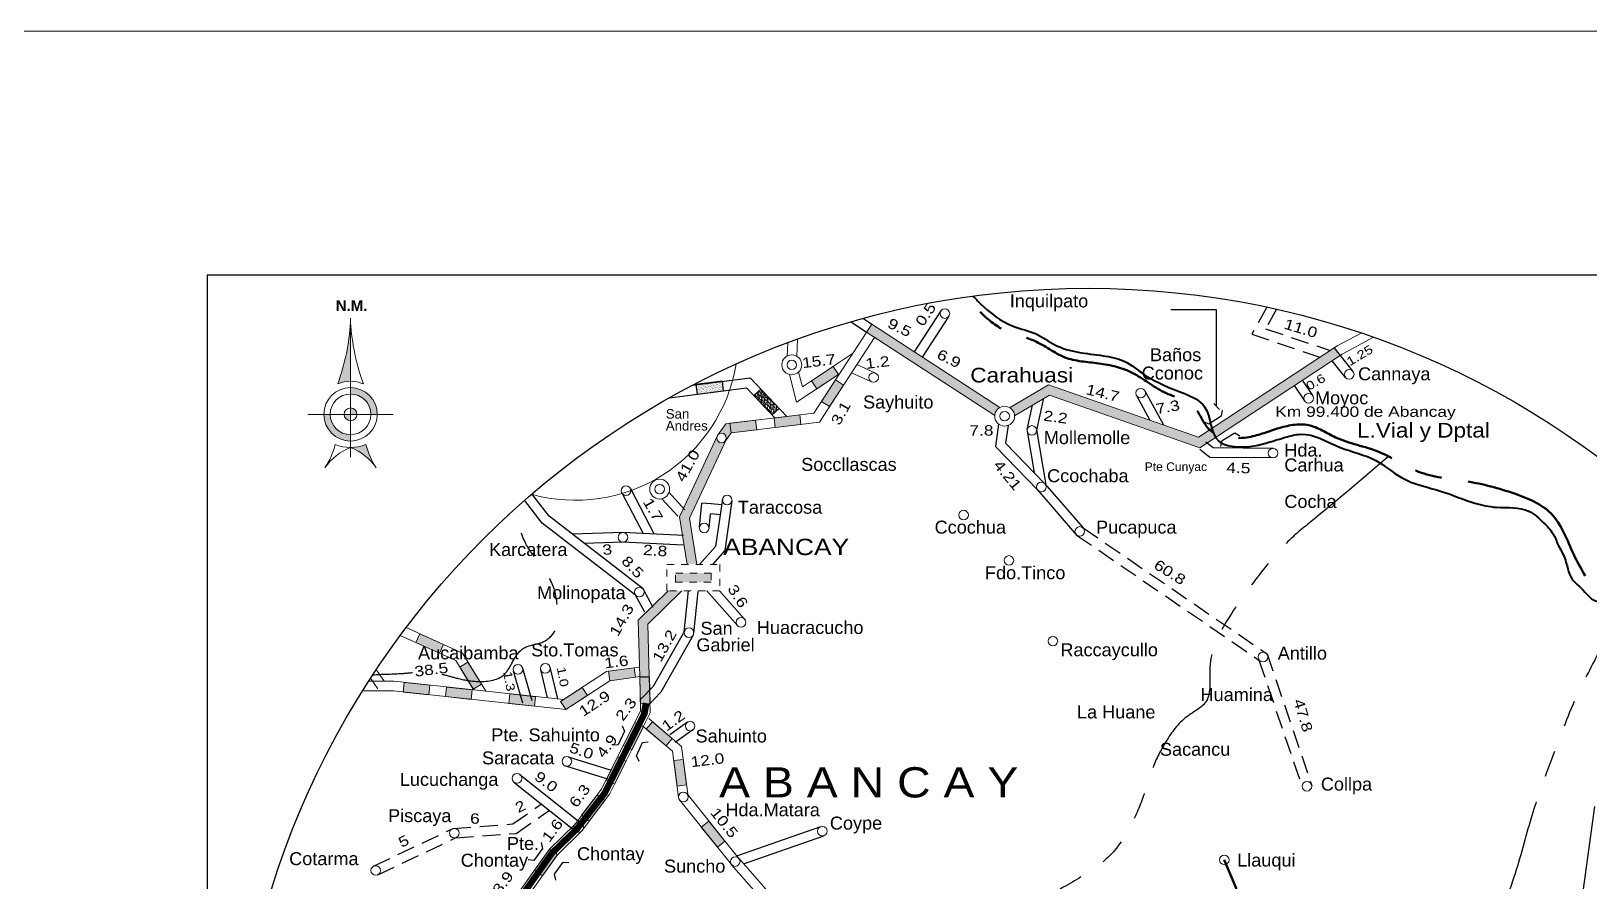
# Model space of a CAD drawing. Header units: metres. Extents: x 772934 to 773467, y 8442002 to 8442594.
# Drawn here: x 773329.68 to 773351.39, y 8442411.75 to 8442423.6 of the extents above; entities that cross this region are included whole.
import ezdxf
from ezdxf.enums import TextEntityAlignment as Align

# ---------------------------------------------------------------- set-up
doc = ezdxf.new("R2010")
doc.units = ezdxf.units.M
for name, pattern in [('$AUDIT_BAD_LTYPE1', [0]), ('$RECOVER_090125203647-5', [0]), ('CENTER2', [1.125, 0.75, -0.125, 0.125, -0.125]), ('DASHED2', [0.375, 0.25, -0.125]), ('PHANTOM', [2.5, 1.25, -0.25, 0.25, -0.25, 0.25, -0.25])]:
    doc.linetypes.add(name, pattern=pattern)
doc.layers.add('C- Distrito', color=7, linetype='Continuous', lineweight=20, true_color=0xc7c700)
for name, color, linetype, lineweight in [('C-Afirmada', 1, 'Continuous', 20), ('C-Asfaltada', 252, 'Continuous', 15), ('C-Proyecto', 30, 'DASHED2', 25), ('CALLE', 7, '$RECOVER_090125203647-5', 15), ('ciudades', 1, 'Continuous', 20), ('Distrito', 3, 'Continuous', 25), ('flechas', 10, 'Continuous', 18), ('kilometraje', 7, 'Continuous', 18), ('limite', 16, 'Continuous', 50), ('limite prov', 107, 'PHANTOM', 30), ('N-Ciudades', 10, 'Continuous', 18), ('PLUMA 01', 7, 'Continuous', 15), ('Red vías Vecinales', 106, 'Continuous', 40), ('RIOS', 160, 'Continuous', 40), ('Sin Afirmar', 236, 'Continuous', 25), ('trocha', 5, 'Continuous', 25), ('txt - Puentes', 3, 'Continuous', 15), ('txt-Capital', 150, 'Continuous', 18)]:
    doc.layers.add(name, color=color, linetype=linetype, lineweight=lineweight)
doc.styles.add('Arial Negrita', font='')
doc.styles.add('kilometros', font='arial.ttf', dxfattribs={"height": 1.5})
doc.styles.get("Standard").update_dxf_attribs({"font": 'simplex.shx'})
doc.styles.get('Arial Negrita').set_extended_font_data('Arial', bold=True)
doc.dimstyles.new('ISO-25', dxfattribs={"dimscale": 0, "dimtxt": 0.18, "dimasz": 0.08, "dimexe": 0.09, "dimexo": 0.5, "dimgap": 0.35, "dimtad": 0, "dimtih": 1, "dimtoh": 1, "dimzin": 3, "dimtxsty": 'Standard', "dimblk": 'OBLIQUE', "dimcen": -3, "dimclrd": 256, "dimclre": 256, "dimadec": 0, "dimazin": 0, "dimtfac": 1, "dimtmove": 2, "dimatfit": 2, "dimldrblk": 'OBLIQUE', "dimfxl": 1, "dimfxlon": 1, "dimtolj": 2, "dimarcsym": 0})

# ---------------------------------------------------------------- blocks, each defined once
blk = doc.blocks.new('ciudad')
at = {"layer": 'ciudades', "ltscale": 0.3}
blk.add_circle((0, 0), 0.557, dxfattribs=at)
blk = doc.blocks.new('C- deparatamental')
at = {"layer": 'C- Distrito', "linetype": 'CENTER2', "ltscale": 0.3}
blk.add_hatch(color=256, dxfattribs=at).paths.add_polyline_path([(2.2, 0.62), (-1.91, 0.62), (-1.91, -0.45), (2.2, -0.45)])
for points in [[(-2.91, 1.62), (3.2, 1.62), (3.2, -1.45), (-2.91, -1.45)], [(-1.91, 0.62), (2.2, 0.62), (2.2, -0.45), (-1.91, -0.45)]]:
    blk.add_lwpolyline(points, close=True, dxfattribs=at)
blk = doc.blocks.new('distrito')
at = {"layer": 'C- Distrito', "color": 91, "ltscale": 0.3}
for radius in [1.15, 0.549]:
    blk.add_circle((0, 0.01), radius, dxfattribs=at)
blk = doc.blocks.new('AFIRMADA')
at = {"layer": 'C-Afirmada'}
blk.add_hatch(color=256, dxfattribs=at).paths.add_polyline_path([(0, 1.11), (0, 0), (2.99, 0), (2.99, 1.11)])
blk.add_lwpolyline([(0, 1.11), (2.99, 1.11), (2.99, 0), (0, 0)], close=True, dxfattribs=at)
blk = doc.blocks.new('Sin Afirmar')
at = {"layer": 'Sin Afirmar'}
h = blk.add_hatch(dxfattribs=at)
h.set_pattern_fill('AR-SAND', color=256, scale=0.005, style=0)
h.set_pattern_definition([(37.5, (-254.103, -239.40114), (-0.00800016, 0.24470662), [0, -0.19304, 0, -0.2159, 0, -0.206375]), (7.5, (-254.103, -239.40114), (0.22476164, 0.35841255), [0, -0.10414, 0, -0.17399, 0, -0.066675]), (327.5, (-254.2592, -239.40114), (0.39549619, 0.00071859), [0, -0.0635, 0, -0.2286, 0, -0.29845]), (317.5, (-254.2592, -239.40114), (0.38177823, 0.11146466), [0, -0.03175, 0, -0.14986, 0, -0.17145])])
h.paths.add_polyline_path([(3.09, 1.11), (0, 1.11), (0, 0), (3.09, 0)])
blk.add_lwpolyline([(0, 0), (3.09, 0), (3.09, 1.11), (0, 1.11)], close=True, dxfattribs=at)
blk = doc.blocks.new('pte')
at = {"layer": 'trocha', "ltscale": 1.5}
blk.add_lwpolyline([(2.19, 0.54), (1.73, 0), (0, 0), (-0.32, 0.57)], dxfattribs=at)
blk = doc.blocks.new('_Oblique')
at = {"color": 0, "linetype": 'ByBlock', "lineweight": -2}
blk.add_line((-0.5, -0.5), (0.5, 0.5), dxfattribs=at)
blk = doc.blocks.new('N.M.5')
at = {"linetype": '$AUDIT_BAD_LTYPE1'}
for points in [[(0, 31.5, -0.071703), (-3, 17.15, -0.099699), (0, 17.75)], [(6, -2.5, -0.090274), (3.6, 2.98, -0.099699), (0, 2.25, -0.14892)]]:
    blk.add_hatch(color=256, dxfattribs=at).paths.add_polyline_path(points)
h = blk.add_hatch(color=256, dxfattribs=at)
h.paths.add_polyline_path([(4.75, 10), (6.25, 10, 0.414214), (0, 16.25), (0, 14.75, -0.414214)])
h.paths.add_polyline_path([(-4.75, 10), (-6.25, 10, 0.414214), (0, 3.75), (0, 5.25, -0.414214)])
h.paths.add_polyline_path([(0, 8.5), (0, 10), (-1.5, 10, 0.414214)], flags=17)
h.paths.add_polyline_path([(0, 10), (1.5, 10, 0.414214), (0, 11.5)], flags=17)
for p, q in [((0, 32.5), (0, 0)), ((-10, 10), (10, 10))]:
    blk.add_line(p, q, dxfattribs=at)
for radius in [6.25, 4.75, 1.5]:
    blk.add_circle((0, 10), radius, dxfattribs=at)
for centre, radius, start, end in [((-51.29, 34.73), 51.39, 339.9927, 356.3977), ((51.29, 34.73), 51.39, 183.6023, 200.0073), ((0, 10), 7.75, 67.226, 112.774), ((-19.84, 6.83), 16.69, 326.0129, 346.6463), ((4.8, -9.97), 13.13, 111.427, 145.3079), ((0, 11.55), 9.3, 247.226, 292.774), ((-4.8, -9.97), 13.13, 34.6921, 68.573), ((19.84, 6.83), 16.69, 193.3537, 213.9871)]:
    blk.add_arc(centre, radius, start, end, dxfattribs=at)
at = {"linetype": '$AUDIT_BAD_LTYPE1', "style": 'Arial Negrita'}
blk.add_text('N.M.', height=2.5, dxfattribs=at).set_placement((0.24, 35.4), align=Align.MIDDLE)

msp = doc.modelspace()

# ---------------------------------------------------------------- hatches: boundary and pattern name
at = {"layer": 'C-Asfaltada'}
for points in [[(773341.388, 8442419.521), (773341.315, 8442419.409), (773343.102, 8442418.249, -0.259054), (773343.175, 8442418.361)], [(773339.353, 8442417.903), (773339.428, 8442418.008), (773339.412, 8442418.141), (773339.354, 8442418.134), (773339.241, 8442417.976, -0.729217), (773339.362, 8442417.937, -1), (773339.228, 8442417.937, -0.109338), (773339.235, 8442417.965), (773338.71, 8442416.838), (773338.816, 8442416.174), (773338.951, 8442416.174), (773338.849, 8442416.819)], [(773338.744, 8442415.806), (773338.553, 8442415.806), (773338.133, 8442415.396), (773338.155, 8442414.61), (773338.289, 8442414.614), (773338.269, 8442415.341)]]:
    msp.add_hatch(color=256, dxfattribs=at).paths.add_polyline_path(points)
h = msp.add_hatch(color=256, dxfattribs=at)
edge = h.paths.add_edge_path()
edge.add_line((773347.918, 8442419.087), (773347.834, 8442419.193))
edge.add_line((773347.834, 8442419.193), (773346.096, 8442418.05))
edge.add_spline(control_points=[(773346.096, 8442418.05), (773346.132, 8442418.017), (773346.176, 8442417.992), (773346.224, 8442417.973)], knot_values=[637.028652, 637.028652, 637.028652, 637.028652, 638.288675, 638.288675, 638.288675, 638.288675], degree=3, periodic=0)
edge.add_line((773346.224, 8442417.973), (773347.918, 8442419.087))
h = msp.add_hatch(color=256, dxfattribs=at)
edge = h.paths.add_edge_path()
edge.add_line((773343.85, 8442418.679), (773343.309, 8442418.358))
edge.add_arc((773343.24, 8442418.239), 0.138, 1.6784, 59.7721, ccw=False)
edge.add_line((773343.378, 8442418.243), (773343.864, 8442418.532))
edge.add_line((773343.864, 8442418.532), (773345.961, 8442417.801))
edge.add_line((773345.961, 8442417.801), (773346.224, 8442417.973))
edge.add_spline(control_points=[(773346.224, 8442417.973), (773346.176, 8442417.992), (773346.132, 8442418.017), (773346.096, 8442418.05)], knot_values=[637.028652, 637.028652, 637.028652, 637.028652, 638.288675, 638.288675, 638.288675, 638.288675], degree=3, periodic=0)
edge.add_line((773346.096, 8442418.05), (773345.942, 8442417.949))
edge.add_line((773345.942, 8442417.949), (773343.85, 8442418.679))

# ---------------------------------------------------------------- linework, layer by layer
msp.add_circle((773344.403, 8442408.107), 11.915)
at = {"layer": 'C-Afirmada'}
for p, q in [((773340.58, 8442418.281), (773341.389, 8442419.523)), ((773340.211, 8442419.078), (773340.218, 8442419.263)), ((773340.345, 8442419.073), (773340.354, 8442419.313)), ((773340.658, 8442418.155), (773341.427, 8442419.336)), ((773340.424, 8442418.649), (773341.122, 8442419.114)), ((773341.442, 8442418.84), (773341.182, 8442418.96)), ((773340.24, 8442418.821), (773340.342, 8442418.434)), ((773340.342, 8442418.434), (773340.938, 8442418.83)), ((773340.369, 8442418.855), (773340.424, 8442418.649)), ((773341.386, 8442418.718), (773341.108, 8442418.846)), ((773339.354, 8442418.134), (773340.58, 8442418.281)), ((773339.428, 8442418.008), (773340.658, 8442418.155)), ((773334.9, 8442415.295), (773335.684, 8442414.939)), ((773334.818, 8442415.185), (773335.591, 8442414.834)), ((773335.591, 8442414.834), (773335.843, 8442414.426)), ((773335.684, 8442414.939), (773336.011, 8442414.407)), ((773334.485, 8442414.71), (773334.596, 8442414.546)), ((773337.691, 8442414.684), (773337.092, 8442414.291)), ((773338.145, 8442414.744), (773337.691, 8442414.684)), ((773338.162, 8442414.611), (773337.739, 8442414.555)), ((773338.168, 8442414.136), (773338.155, 8442414.61)), ((773338.303, 8442414.106), (773338.289, 8442414.614)), ((773334.723, 8442414.412), (773334.292, 8442414.412)), ((773334.73, 8442414.546), (773334.377, 8442414.546)), ((773334.405, 8442414.589), (773334.505, 8442414.441)), ((773337.126, 8442414.152), (773334.723, 8442414.412)), ((773337.092, 8442414.291), (773334.73, 8442414.546)), ((773337.739, 8442414.555), (773337.126, 8442414.152)), ((773337.621, 8442413.043), (773338.168, 8442414.136)), ((773337.735, 8442412.972), (773338.303, 8442414.106)), ((773338.738, 8442413.639), (773338.281, 8442414.026)), ((773338.612, 8442413.571), (773338.195, 8442413.924)), ((773338.697, 8442412.926), (773338.612, 8442413.571)), ((773338.829, 8442412.943), (773338.738, 8442413.639)), ((773337.254, 8442412.557), (773337.621, 8442413.043)), ((773337.354, 8442412.468), (773337.735, 8442412.972)), ((773339.433, 8442411.993), (773338.711, 8442412.893)), ((773339.538, 8442412.077), (773338.815, 8442412.977)), ((773336.899, 8442412.208), (773337.254, 8442412.557)), ((773337.002, 8442412.121), (773337.354, 8442412.468)), ((773335.016, 8442409.567), (773336.899, 8442412.208)), ((773335.158, 8442409.535), (773337.002, 8442412.121)), ((773340.608, 8442410.656), (773339.435, 8442411.991)), ((773340.709, 8442410.744), (773339.536, 8442412.08))]:
    msp.add_line(p, q, dxfattribs=at)
at = {"layer": 'C-Asfaltada'}
for p, q in [((773341.315, 8442419.409), (773343.102, 8442418.249)), ((773341.388, 8442419.521), (773343.175, 8442418.361)), ((773347.873, 8442419.218), (773348.207, 8442419.398)), ((773345.942, 8442417.949), (773347.873, 8442419.218)), ((773347.942, 8442419.103), (773348.379, 8442419.339)), ((773345.961, 8442417.801), (773347.942, 8442419.103)), ((773343.309, 8442418.358), (773343.85, 8442418.679)), ((773343.378, 8442418.243), (773343.864, 8442418.532)), ((773343.85, 8442418.679), (773345.942, 8442417.949)), ((773343.864, 8442418.532), (773345.961, 8442417.801)), ((773339.237, 8442417.971), (773339.354, 8442418.134)), ((773338.71, 8442416.838), (773339.237, 8442417.971)), ((773338.849, 8442416.819), (773339.353, 8442417.903)), ((773339.353, 8442417.903), (773339.428, 8442418.008)), ((773338.816, 8442416.174), (773338.71, 8442416.838)), ((773338.951, 8442416.174), (773338.849, 8442416.819)), ((773338.133, 8442415.396), (773338.553, 8442415.806)), ((773338.269, 8442415.341), (773338.744, 8442415.806)), ((773338.155, 8442414.61), (773338.133, 8442415.396)), ((773338.289, 8442414.614), (773338.269, 8442415.341)), ((773338.155, 8442414.61), (773338.289, 8442414.614))]:
    msp.add_line(p, q, dxfattribs=at)
at = {"layer": 'C-Asfaltada', "linetype": 'Continuous'}
msp.add_lwpolyline([(773338.244, 8442414.243, 0.0962, 0.0962, 0), (773338.217, 8442414.087, 0.0893, 0.0893, 0), (773337.668, 8442412.989, 0.0893, 0.0893, 0), (773337.282, 8442412.491, 0.0893, 0.0893, 0), (773336.933, 8442412.153, 0.0893, 0.0893, 0), (773335.111, 8442409.581, 0.0893, 0.0893, 0), (773335.198, 8442408.938, 0.0893, 0.0893, 0), (773332.494, 8442407.712, 0.0893, 0.0893, 0)], format="xyseb", dxfattribs=at)
at = {"layer": 'C-Proyecto'}
for p, q in [((773346.891, 8442419.76), (773346.682, 8442419.381)), ((773347.027, 8442419.73), (773346.877, 8442419.457)), ((773346.682, 8442419.381), (773347.636, 8442419.062)), ((773346.877, 8442419.457), (773347.778, 8442419.156)), ((773344.242, 8442416.584), (773346.783, 8442414.842)), ((773344.332, 8442416.685), (773346.896, 8442414.928)), ((773346.783, 8442414.842), (773347.385, 8442413.073)), ((773346.896, 8442414.928), (773347.519, 8442413.095)), ((773336.386, 8442412.559), (773336.787, 8442412.837)), ((773336.432, 8442412.428), (773336.897, 8442412.75)), ((773334.448, 8442411.971), (773335.555, 8442412.496)), ((773335.555, 8442412.496), (773336.386, 8442412.559)), ((773335.59, 8442412.365), (773336.432, 8442412.428)), ((773334.506, 8442411.85), (773335.59, 8442412.365))]:
    msp.add_line(p, q, dxfattribs=at)
at = {"layer": 'Distrito', "color": 0, "lineweight": 50}
msp.add_lwpolyline([(773346.278, 8442411.27), (773346.466, 8442411.458), (773346.466, 8442411.665), (773346.3, 8442412.058)], dxfattribs=at)
at = {"layer": 'Distrito', "color": 0, "lineweight": 5}
msp.add_arc((773337.262, 8442419.335), 2.267, 254.2744, 350.6314, dxfattribs=at)
at = {"layer": 'limite', "linetype": 'CENTER2', "ltscale": 3}
msp.add_open_spline([(773354.064, 8442415.081), (773353.98, 8442415.066), (773353.739, 8442414.969), (773353.437, 8442414.852), (773353.108, 8442414.587), (773352.695, 8442414.799), (773352.245, 8442414.974), (773351.771, 8442415.306), (773351.458, 8442415.802), (773351.146, 8442416.306), (773350.936, 8442416.927), (773350.307, 8442417.19), (773349.701, 8442417.348), (773349.021, 8442417.396), (773348.479, 8442417.789), (773347.907, 8442417.875), (773347.48, 8442418.176), (773347.025, 8442418.076), (773346.605, 8442417.9), (773346.066, 8442417.949), (773345.914, 8442418.44), (773345.428, 8442418.54), (773345.051, 8442418.875), (773344.558, 8442418.99), (773344.06, 8442419.009), (773343.692, 8442419.318), (773343.243, 8442419.393), (773342.94, 8442419.641), (773342.769, 8442419.827), (773342.697, 8442419.899)], degree=3, knots=[560.412071, 560.412071, 560.412071, 560.412071, 562.551684, 566.340508, 568.956194, 572.063663, 576.620002, 581.519815, 585.996034, 591.096806, 596.510596, 601.338688, 607.061573, 612.401256, 617.902654, 623.180224, 626.609931, 630.262511, 633.932997, 638.483, 641.25078, 645.355073, 649.608827, 653.694868, 657.690427, 661.705801, 665.117811, 668.727642, 671.261932, 671.261932, 671.261932, 671.261932], dxfattribs=at)
at = {"layer": 'limite prov', "linetype": 'PHANTOM', "ltscale": 1.5}
msp.add_spline([(773348.59, 8442417.68), (773347.558, 8442416.811), (773347.187, 8442416.493), (773346.736, 8442415.963), (773346.304, 8442415.333), (773346.099, 8442414.743), (773346.046, 8442414.265), (773345.78, 8442414.053), (773345.488, 8442413.708), (773345.303, 8442413.337), (773345.17, 8442412.939), (773344.984, 8442412.515), (773344.715, 8442412.127), (773344.37, 8442411.862), (773343.866, 8442411.57), (773343.415, 8442411.278), (773343.017, 8442410.668), (773342.91, 8442410.297), (773342.872, 8442409.331), (773342.814, 8442408.985), (773342.699, 8442408.711), (773342.627, 8442408.292), (773342.641, 8442408.018), (773342.757, 8442407.687), (773342.771, 8442407.384), (773342.367, 8442406.966), (773341.372, 8442406.678), (773340.463, 8442406.533), (773339.698, 8442406.432), (773339.294, 8442406.202), (773339.005, 8442405.654), (773338.829, 8442405.039), (773338.756, 8442404.665), (773338.612, 8442403.598), (773338.555, 8442403.079), (773338.526, 8442402.689), (773338.425, 8442402.127), (773338.468, 8442401.305), (773338.785, 8442400.662), (773339.189, 8442400.316), (773339.781, 8442400.071), (773340.531, 8442399.941), (773341.44, 8442399.912), (773342.204, 8442399.884), (773342.926, 8442399.84), (773343.416, 8442399.884), (773344.123, 8442400.013), (773344.651, 8442400.056), (773345.314, 8442400.085), (773346.036, 8442400.258), (773347.046, 8442400.532), (773347.551, 8442400.648)], degree=3, dxfattribs=at)
at = {"layer": 'limite prov', "ltscale": 1.5}
for points, knots in [([(773335.399, 8442414.646), (773335.465, 8442414.63), (773335.623, 8442414.581), (773335.905, 8442414.527), (773336.258, 8442414.562), (773336.386, 8442414.832), (773336.528, 8442415.05), (773336.799, 8442415.057), (773336.997, 8442415.229), (773337.016, 8442415.514), (773336.992, 8442415.849), (773336.777, 8442416.179), (773336.516, 8442416.492), (773336.468, 8442416.773), (773336.426, 8442416.936), (773336.421, 8442416.954)], [215.6569, 215.6569, 215.6569, 215.6569, 217.362246, 219.71457, 223.028692, 224.887036, 226.899915, 229.060698, 231.158582, 232.725872, 235.969714, 239.373831, 242.340271, 245.968291, 246.404525, 246.404525, 246.404525, 246.404525]), ([(773351.041, 8442398.213), (773350.842, 8442398.388), (773350.477, 8442398.719), (773349.932, 8442399.338), (773349.222, 8442399.893), (773348.649, 8442400.518), (773348.065, 8442400.833), (773348.002, 8442401.229), (773347.743, 8442401.388), (773347.649, 8442401.879), (773347.782, 8442402.461), (773347.99, 8442403.209), (773348.33, 8442403.842), (773348.72, 8442404.444), (773349.111, 8442404.827), (773349.352, 8442405.39), (773348.959, 8442405.738), (773348.867, 8442406.423), (773348.843, 8442407.275), (773349.19, 8442408.236), (773349.525, 8442409.041), (773349.788, 8442409.731), (773350.078, 8442410.261), (773349.983, 8442410.977), (773350.338, 8442411.701), (773350.564, 8442412.661), (773350.896, 8442413.545), (773351.204, 8442414.375), (773351.538, 8442414.959), (773351.669, 8442415.3), (773351.716, 8442415.425)], [28.632831, 28.632831, 28.632831, 28.632831, 35.227872, 40.923444, 49.176637, 57.429829, 62.673881, 63.92666, 67.005583, 69.396777, 75.805656, 81.778366, 88.699108, 93.656151, 99.497791, 102.673779, 107.290538, 110.507599, 119.718175, 128.253304, 135.693643, 141.475308, 146.832964, 150.148605, 158.954192, 166.153184, 174.833786, 182.439999, 188.207164, 191.547127, 191.547127, 191.547127, 191.547127]), ([(773334.436, 8442414.636), (773334.561, 8442414.648), (773334.75, 8442414.645), (773334.933, 8442414.663), (773334.988, 8442414.668)], [207.681108, 207.681108, 207.681108, 207.681108, 210.839009, 212.20116, 212.20116, 212.20116, 212.20116])]:
    msp.add_open_spline(points, degree=3, knots=knots, dxfattribs=at)
at = {"layer": 'PLUMA 01'}
msp.add_lwpolyline([(773264.002, 8442364.204), (773364.087, 8442364.204), (773364.087, 8442423.604), (773264.002, 8442423.604)], close=True, dxfattribs=at)
at = {"layer": 'Red vías Vecinales', "color": 7, "lineweight": 30}
msp.add_lwpolyline([(773332.13, 8442394.122), (773357.025, 8442394.122), (773357.025, 8442420.206), (773332.13, 8442420.206), (773332.13, 8442394.122)], dxfattribs=at)
at = {"layer": 'RIOS'}
msp.add_open_spline([(773342.798, 8442419.914), (773342.833, 8442419.878), (773342.996, 8442419.71), (773343.278, 8442419.486), (773343.678, 8442419.416), (773344.038, 8442419.135), (773344.484, 8442419.11), (773344.931, 8442419.027), (773345.256, 8442418.738), (773345.652, 8442418.599), (773346.135, 8442418.385), (773346.09, 8442417.892), (773346.461, 8442417.801), (773346.7, 8442417.815), (773346.937, 8442417.88), (773347.147, 8442417.946), (773347.487, 8442418.039), (773347.893, 8442417.774), (773348.401, 8442417.679), (773348.796, 8442417.316), (773349.304, 8442417.22), (773349.73, 8442417.036), (773350.136, 8442416.946), (773350.506, 8442416.992), (773350.736, 8442416.77), (773350.887, 8442416.619), (773350.95, 8442416.435), (773351.075, 8442416.241), (773351.094, 8442415.985), (773351.304, 8442415.832), (773351.453, 8442415.609), (773351.769, 8442415.69), (773351.972, 8442415.426), (773352.28, 8442415.287), (773352.511, 8442415.02), (773352.869, 8442414.848), (773353.266, 8442414.966), (773353.631, 8442415.066), (773353.854, 8442415.181), (773353.961, 8442415.198), (773353.976, 8442415.2)], degree=3, knots=[76.700632, 76.700632, 76.700632, 76.700632, 77.948414, 82.524392, 85.359963, 87.851156, 93.593863, 96.095016, 99.004383, 104.058287, 106.843446, 111.148902, 113.048936, 115.382187, 117.230801, 119.103157, 120.932116, 125.752585, 130.14995, 133.705842, 138.640039, 142.723633, 145.249872, 149.042752, 151.213015, 152.86593, 154.349542, 155.952881, 158.617611, 160.138958, 162.298005, 164.644983, 166.815246, 169.849031, 173.028788, 175.477812, 179.282318, 182.770197, 185.068551, 185.444106, 185.444106, 185.444106, 185.444106], dxfattribs=at)
at = {"layer": 'Sin Afirmar'}
for p, q in [((773338.896, 8442418.674), (773339.692, 8442418.774)), ((773339.692, 8442418.774), (773340.205, 8442418.236)), ((773338.571, 8442418.497), (773339.642, 8442418.633)), ((773339.642, 8442418.633), (773340.039, 8442418.216))]:
    msp.add_line(p, q, dxfattribs=at)
at = {"layer": 'trocha'}
for p, q in [((773341.271, 8442419.603), (773341.389, 8442419.523)), ((773342.351, 8442419.706), (773341.981, 8442419.136)), ((773342.463, 8442419.633), (773342.093, 8442419.063)), ((773341.102, 8442419.556), (773341.316, 8442419.411)), ((773348.094, 8442418.863), (773347.831, 8442419.197)), ((773347.989, 8442418.78), (773347.805, 8442419.013)), ((773347.533, 8442418.527), (773347.392, 8442418.741)), ((773345.077, 8442418.529), (773345.264, 8442418.186)), ((773345.194, 8442418.593), (773345.452, 8442418.12)), ((773347.421, 8442418.453), (773347.28, 8442418.668)), ((773343.555, 8442418.055), (773343.627, 8442418.392)), ((773343.686, 8442418.027), (773343.786, 8442418.493)), ((773343.156, 8442418.13), (773343.111, 8442417.818)), ((773343.289, 8442418.11), (773343.253, 8442417.864)), ((773343.253, 8442417.864), (773343.801, 8442417.298)), ((773343.554, 8442418.03), (773343.65, 8442417.454)), ((773343.686, 8442418.052), (773343.815, 8442417.282)), ((773346.144, 8442417.798), (773346.042, 8442417.879)), ((773343.111, 8442417.818), (773343.702, 8442417.207)), ((773346.097, 8442417.665), (773345.959, 8442417.774)), ((773346.978, 8442417.658), (773346.097, 8442417.665)), ((773346.98, 8442417.792), (773346.144, 8442417.798)), ((773338.025, 8442417.233), (773338.357, 8442416.598)), ((773343.702, 8442417.207), (773344.242, 8442416.584)), ((773343.801, 8442417.298), (773344.332, 8442416.685)), ((773336.797, 8442416.749), (773336.552, 8442417.07)), ((773336.893, 8442416.845), (773336.654, 8442417.158)), ((773337.906, 8442417.171), (773338.202, 8442416.606)), ((773338.464, 8442417.09), (773338.686, 8442416.847)), ((773338.563, 8442417.18), (773338.785, 8442416.937)), ((773338.988, 8442416.695), (773339.02, 8442417.029)), ((773339.153, 8442417.017), (773339.02, 8442417.029)), ((773339.153, 8442417.017), (773339.153, 8442417.017)), ((773339.307, 8442417.083), (773339.213, 8442416.426)), ((773339.439, 8442417.059), (773339.34, 8442416.367)), ((773338.201, 8442415.834), (773336.893, 8442416.845)), ((773339.121, 8442416.682), (773339.14, 8442416.878)), ((773338.097, 8442415.745), (773336.797, 8442416.749)), ((773337.922, 8442416.619), (773337.217, 8442416.594)), ((773338.765, 8442416.579), (773337.922, 8442416.619)), ((773337.921, 8442416.485), (773337.383, 8442416.466)), ((773338.759, 8442416.445), (773337.921, 8442416.485)), ((773339.213, 8442416.426), (773338.988, 8442416.174)), ((773339.34, 8442416.367), (773339.168, 8442416.174)), ((773338.225, 8442415.51), (773338.097, 8442415.745)), ((773338.342, 8442415.574), (773338.201, 8442415.834)), ((773338.775, 8442415.23), (773338.836, 8442415.812)), ((773338.909, 8442415.216), (773338.969, 8442415.799)), ((773339.517, 8442415.322), (773339.089, 8442415.806)), ((773339.617, 8442415.411), (773339.268, 8442415.806)), ((773338.784, 8442415.256), (773338.342, 8442414.476)), ((773338.9, 8442415.19), (773338.45, 8442414.396)), ((773336.394, 8442414.694), (773336.522, 8442414.245)), ((773336.522, 8442414.731), (773336.651, 8442414.281)), ((773336.775, 8442414.711), (773336.867, 8442414.315)), ((773336.905, 8442414.741), (773337.008, 8442414.3)), ((773338.342, 8442414.476), (773338.176, 8442414.302)), ((773338.45, 8442414.396), (773338.273, 8442414.21)), ((773338.819, 8442413.977), (773338.573, 8442413.801)), ((773338.897, 8442413.868), (773338.651, 8442413.692)), ((773337.12, 8442413.368), (773337.705, 8442413.186)), ((773337.16, 8442413.496), (773337.745, 8442413.314)), ((773336.403, 8442413.141), (773337.262, 8442412.46)), ((773336.487, 8442413.246), (773337.346, 8442412.565)), ((773351.457, 8442412.803), (773351.144, 8442410.478)), ((773339.508, 8442412.114), (773340.677, 8442412.521)), ((773339.602, 8442412.005), (773340.721, 8442412.395))]:
    msp.add_line(p, q, dxfattribs=at)
at = {"layer": 'trocha', "ltscale": 1.5}
for p, q in [((773339.296, 8442417.003), (773339.153, 8442417.017)), ((773339.276, 8442416.865), (773339.14, 8442416.878))]:
    msp.add_line(p, q, dxfattribs=at)

# ---------------------------------------------------------------- block references
at = {"layer": 'C- Distrito', "linetype": 'CENTER2', "ltscale": 0.3, "xscale": 0.120285, "yscale": 0.120285, "zscale": 0.120285}
for name, p in [('distrito', (773340.274, 8442418.954)), ('distrito', (773343.24, 8442418.239)), ('ciudad', (773339.295, 8442417.937)), ('C- deparatamental', (773338.885, 8442415.98)), ('ciudad', (773338.149, 8442415.789)), ('ciudad', (773339.567, 8442415.367)), ('ciudad', (773336.458, 8442414.713)), ('ciudad', (773336.84, 8442414.726)), ('ciudad', (773338.858, 8442413.922)), ('ciudad', (773337.14, 8442413.432)), ('ciudad', (773336.445, 8442413.194)), ('ciudad', (773338.763, 8442412.935)), ('ciudad', (773335.572, 8442412.431)), ('ciudad', (773337.304, 8442412.512)), ('ciudad', (773340.699, 8442412.458)), ('ciudad', (773339.486, 8442412.035)), ('ciudad', (773334.477, 8442411.91))]:
    msp.add_blockref(name, p, dxfattribs=at)
at = {"layer": 'C-Afirmada'}
for name, p, xscale, yscale, zscale, rotation in [('Sin Afirmar', (773339.308, 8442418.726), 0.1202850000000001, 0.1202850000000001, 0.1202850000000001, 187.203510167419), ('AFIRMADA', (773340.849, 8442418.932), 0.120285, 0.120285, 0.120285, 213.6180664204374), ('AFIRMADA', (773340.8, 8442418.373), 0.120285, 0.120285, 0.120285, 56.94241012990983), ('Sin Afirmar', (773340.098, 8442418.349), 0.120285, 0.120285, 0.120285, 133.6308026469335), ('AFIRMADA', (773339.428, 8442418.008), 0.120285, 0.120285, 0.120285, 6.850992181837944), ('AFIRMADA', (773340.043, 8442418.082), 0.120285, 0.120285, 0.120285, 6.850992181838051), ('AFIRMADA', (773335.42, 8442415.059), 0.120285, 0.120285, 0.120285, 155.5745955960274), ('AFIRMADA', (773335.95, 8442414.507), 0.120285, 0.120285, 0.120285, 121.6234636404053), ('AFIRMADA', (773337.739, 8442414.555), 0.120285, 0.120285, 0.120285, 7.543183941596598), ('AFIRMADA', (773338.3, 8442414.238), 0.1202849999999999, 0.1202849999999999, 0.1202849999999999, 91.59210317100045), ('AFIRMADA', (773334.858, 8442414.397), 0.120285, 0.120285, 0.120285, 353.838978513527), ('AFIRMADA', (773335.45, 8442414.333), 0.1202849999999999, 0.1202849999999999, 0.1202849999999999, 353.8389785135266), ('AFIRMADA', (773337.126, 8442414.152), 0.120285, 0.120285, 0.120285, 33.30986069874417), ('AFIRMADA', (773336.331, 8442414.238), 0.1202850000000001, 0.1202850000000001, 0.1202850000000001, 353.8389785135262), ('AFIRMADA', (773338.046, 8442413.592), 0.120285, 0.120285, 0.120285, 63.40599163979991), ('AFIRMADA', (773338.608, 8442413.749), 0.120285, 0.120285, 0.120285, 139.7188788766179), ('AFIRMADA', (773337.805, 8442413.111), 0.120285, 0.120285, 0.120285, 63.40599163980183), ('AFIRMADA', (773338.808, 8442413.102), 0.120285, 0.120285, 0.120285, 97.50590598017719), ('AFIRMADA', (773337.563, 8442412.966), 0.120285, 0.120285, 0.120285, 232.907291209656), ('AFIRMADA', (773339.343, 8442412.319), 0.120285, 0.120285, 0.120285, 128.783776513256), ('pte', (773336.68, 8442412.049), 0.120285, 0.120285, 0.120285, 54.51487490841335), ('AFIRMADA', (773336.899, 8442412.208), 0.120285, 0.120285, 0.120285, 234.5148749084133), ('pte', (773337.088, 8442412.028), 0.120285, 0.120285, 0.120285, 234.514874908414)]:
    msp.add_blockref(name, p, dxfattribs=dict(at, xscale=xscale, yscale=yscale, zscale=zscale, rotation=rotation))
at = {"layer": 'CALLE', "linetype": '$AUDIT_BAD_LTYPE1', "xscale": 0.0595588234718889, "yscale": 0.0595588234718889, "zscale": 0.0595588234718889}
msp.add_blockref('N.M.5', (773334.126, 8442417.67), dxfattribs=at)
at = {"layer": 'ciudades', "linetype": 'CENTER2', "ltscale": 0.3, "xscale": 0.120285, "yscale": 0.120285, "zscale": 0.120285}
for name, p in [('ciudad', (773342.407, 8442419.67)), ('ciudad', (773341.414, 8442418.779)), ('ciudad', (773343.62, 8442418.041)), ('ciudad', (773337.965, 8442417.202)), ('distrito', (773338.433, 8442417.223)), ('ciudad', (773343.752, 8442417.253)), ('ciudad', (773339.373, 8442417.072)), ('ciudad', (773342.668, 8442416.862)), ('ciudad', (773337.921, 8442416.552)), ('ciudad', (773343.299, 8442416.23)), ('ciudad', (773338.842, 8442415.223)), ('ciudad', (773343.912, 8442415.106))]:
    msp.add_blockref(name, p, dxfattribs=at)
at = {"layer": 'trocha', "xscale": 0.120285, "yscale": 0.120285, "zscale": 0.120285}
for p in [(773348.041, 8442418.822), (773345.136, 8442418.561), (773347.477, 8442418.49), (773346.979, 8442417.725), (773339.054, 8442416.682), (773344.287, 8442416.634), (773346.839, 8442414.885), (773347.452, 8442413.084), (773346.3, 8442412.058)]:
    msp.add_blockref('ciudad', p, dxfattribs=at)
at = {"layer": 'trocha', "ltscale": 1.5, "xscale": 0.120285, "yscale": 0.120285, "zscale": 0.120285}
for p, rotation in [((773346.084, 8442418.127), 32.99940944243925), ((773346.449, 8442418.008), 210.2078330145527), ((773337.857, 8442413.661), 65.07482342965008), ((773338.196, 8442413.695), 245.4420681682394)]:
    msp.add_blockref('pte', p, dxfattribs=dict(at, rotation=rotation))

# ---------------------------------------------------------------- texts
at = {"layer": 'kilometraje', "linetype": 'CENTER2', "ltscale": 0.3, "style": 'kilometros', "width": 1.2}
for s, height, rotation, p in [('0.5', 0.1443, 55.7377, (773342.104, 8442419.479)), ('9.5', 0.1443, 333.8926, (773341.594, 8442419.485)), ('11.0', 0.1443, 343.2321, (773347.121, 8442419.463)), ('6.9', 0.1443, 333.8926, (773342.282, 8442419.052)), ('1.25', 0.1203, 30.9402, (773348.05, 8442418.935)), ('15.7', 0.1443, 6.9502, (773340.426, 8442418.909)), ('1.2', 0.1443, 6.9502, (773341.31, 8442418.898)), ('0.6', 0.1203, 30.9402, (773347.484, 8442418.592)), ('14.7', 0.1443, 346.1463, (773344.361, 8442418.549)), ('3.1', 0.1443, 60.8772, (773340.938, 8442418.101)), ('2.2', 0.1443, 352.3115, (773343.774, 8442418.179)), ('7.3', 0.1443, 10.0889, (773345.359, 8442418.267)), ('41.0', 0.1443, 60.8772, (773338.771, 8442417.31)), ('4.21', 0.1443, 309.4577, (773343.077, 8442417.555)), ('4.5', 0.1443, 358.0608, (773346.326, 8442417.453)), ('1.7', 0.1443, 299.803, (773338.194, 8442417.048)), ('3', 0.144, 6.9502, (773337.645, 8442416.303)), ('2.8', 0.1443, 356.1757, (773338.198, 8442416.308)), ('8.5', 0.1443, 313.4343, (773337.89, 8442416.212)), ('60.8', 0.1443, 327.8766, (773345.305, 8442416.13)), ('3.6', 0.1443, 302.6598, (773339.372, 8442415.836)), ('14.3', 0.1443, 60.8772, (773337.852, 8442415.16)), ('13.2', 0.1443, 60.8772, (773338.448, 8442414.801)), ('38.5', 0.1443, 6.9502, (773335.026, 8442414.61)), ('1.6', 0.1443, 6.9502, (773337.672, 8442414.726)), ('1.3', 0.1203, 280.4706, (773336.252, 8442414.674)), ('1.0', 0.1203, 280.4706, (773336.999, 8442414.736)), ('12.9', 0.1443, 33.2366, (773337.368, 8442414.048)), ('2.3', 0.1443, 53.5423, (773337.922, 8442413.98)), ('47.8', 0.1443, 286.9673, (773347.262, 8442414.276)), ('1.2', 0.1443, 35.8141, (773338.529, 8442413.842)), ('4.9', 0.1443, 53.5423, (773337.655, 8442413.466)), ('5.0', 0.1443, 340.9671, (773337.162, 8442413.564)), ('12.0', 0.1443, 6.9502, (773338.874, 8442413.349)), ('9.0', 0.1443, 323.3228, (773336.674, 8442413.19)), ('6.3', 0.1443, 53.5423, (773337.276, 8442412.774)), ('2', 0.144, 26.5437, (773336.464, 8442412.709)), ('10.5', 0.1443, 308.9797, (773339.129, 8442412.714)), ('1.6', 0.1443, 53.5423, (773336.896, 8442412.291)), ('5', 0.144, 26.5437, (773334.838, 8442412.225)), ('8.9', 0.1443, 53.5423, (773336.207, 8442411.561))]:
    msp.add_text(s, height=height, rotation=rotation, dxfattribs=at).set_placement(p)
for s, height, p in [('Km 99.400 de Abancay', 0.14434, (773347.01, 8442418.231)), ('7.8', 0.1443, (773342.748, 8442417.97)), ('6', 0.144, (773335.792, 8442412.562))]:
    msp.add_text(s, height=height, dxfattribs=at).set_placement(p)
at = {"layer": 'N-Ciudades', "linetype": 'CENTER2', "ltscale": 0.3, "style": 'kilometros'}
for s, height, p in [('Inquilpato', 0.1804, (773343.312, 8442419.756)), ('Baños', 0.1804, (773345.265, 8442419.006)), ('Cconoc', 0.1804, (773345.15, 8442418.751)), ('Cannaya', 0.1804, (773348.165, 8442418.74)), ('Sayhuito', 0.1804, (773341.267, 8442418.347)), ('Moyoc', 0.1804, (773347.565, 8442418.405)), ('San', 0.1323, (773338.518, 8442418.206)), ('Andres', 0.1323, (773338.518, 8442418.04)), ('Mollemolle', 0.1804, (773343.786, 8442417.851)), ('Hda.', 0.1804, (773347.137, 8442417.678)), ('Soccllascas', 0.18043, (773340.405, 8442417.478)), ('Carhua', 0.1804, (773347.137, 8442417.47)), ('Ccochaba', 0.1804, (773343.832, 8442417.32)), ('Taraccosa', 0.1804, (773339.522, 8442416.881)), ('Cocha', 0.1804, (773347.137, 8442416.962)), ('Ccochua', 0.1804, (773342.264, 8442416.604)), ('Pucapuca', 0.1804, (773344.514, 8442416.604)), ('Karcatera', 0.1804, (773336.056, 8442416.292)), ('Fdo.Tinco', 0.1804, (773342.966, 8442415.969)), ('Molinopata', 0.1804, (773336.726, 8442415.691)), ('San', 0.1804, (773339.002, 8442415.195)), ('Huacracucho', 0.18043, (773339.788, 8442415.206)), ('Aucaibamba', 0.1804, (773335.066, 8442414.852)), ('Sto.Tomas', 0.1804, (773336.642, 8442414.893)), ('Gabriel', 0.1804, (773338.945, 8442414.964)), ('Raccaycullo', 0.18043, (773344.017, 8442414.895)), ('Antillo', 0.1804, (773347.045, 8442414.848)), ('Huamina', 0.1804, (773345.97, 8442414.271)), ('La Huane', 0.1804, (773344.248, 8442414.029)), ('Sahuinto', 0.1804, (773338.933, 8442413.694)), ('Saracata', 0.1804, (773335.958, 8442413.389)), ('Sacancu', 0.1804, (773345.404, 8442413.509)), ('Lucuchanga', 0.1804, (773334.813, 8442413.089)), ('Collpa', 0.1804, (773347.646, 8442413.024)), ('Hda.Matara', 0.1804, (773339.349, 8442412.666)), ('Piscaya', 0.1804, (773334.649, 8442412.584)), ('Coype', 0.1804, (773340.805, 8442412.481)), ('Chontay', 0.1804, (773337.281, 8442412.054)), ('Cotarma', 0.1804, (773333.271, 8442411.985)), ('Suncho', 0.1804, (773338.494, 8442411.881)), ('Llauqui', 0.1804, (773346.48, 8442411.965))]:
    msp.add_text(s, height=height, dxfattribs=at).set_placement(p)
at = {"layer": 'txt - Puentes', "linetype": 'CENTER2', "ltscale": 0.3, "style": 'kilometros'}
for s, height, p in [('Pte Cunyac', 0.1203, (773345.192, 8442417.476)), ('Pte. Sahuinto', 0.18043, (773336.087, 8442413.71)), ('Pte.  ', 0.1804, (773336.305, 8442412.197)), ('Chontay', 0.1804, (773335.661, 8442411.963))]:
    msp.add_text(s, height=height, dxfattribs=at).set_placement(p)
at = {"layer": 'txt-Capital', "linetype": 'CENTER2', "ltscale": 0.3, "style": 'kilometros'}
for s, height, width, p in [('Carahuasi', 0.2045, 1.1, (773342.761, 8442418.71)), ('L.Vial y Dptal', 0.20448, 1.1, (773348.15, 8442417.942)), ('ABANCAY', 0.2285, 1.15, (773339.319, 8442416.304)), ('A B A N C A Y ', 0.421, 1.1, (773339.261, 8442412.928))]:
    msp.add_text(s, height=height, dxfattribs=dict(at, width=width)).set_placement(p)

# ---------------------------------------------------------------- leaders
at = {"layer": 'flechas', "ltscale": 1.5}
msp.add_leader([(773346.194, 8442418.375), (773346.194, 8442419.723), (773345.555, 8442419.723)], dimstyle='ISO-25', override={"dimscale": 1, "dimgap": 0.625}, dxfattribs=at)

doc.saveas('drawing.dxf')
